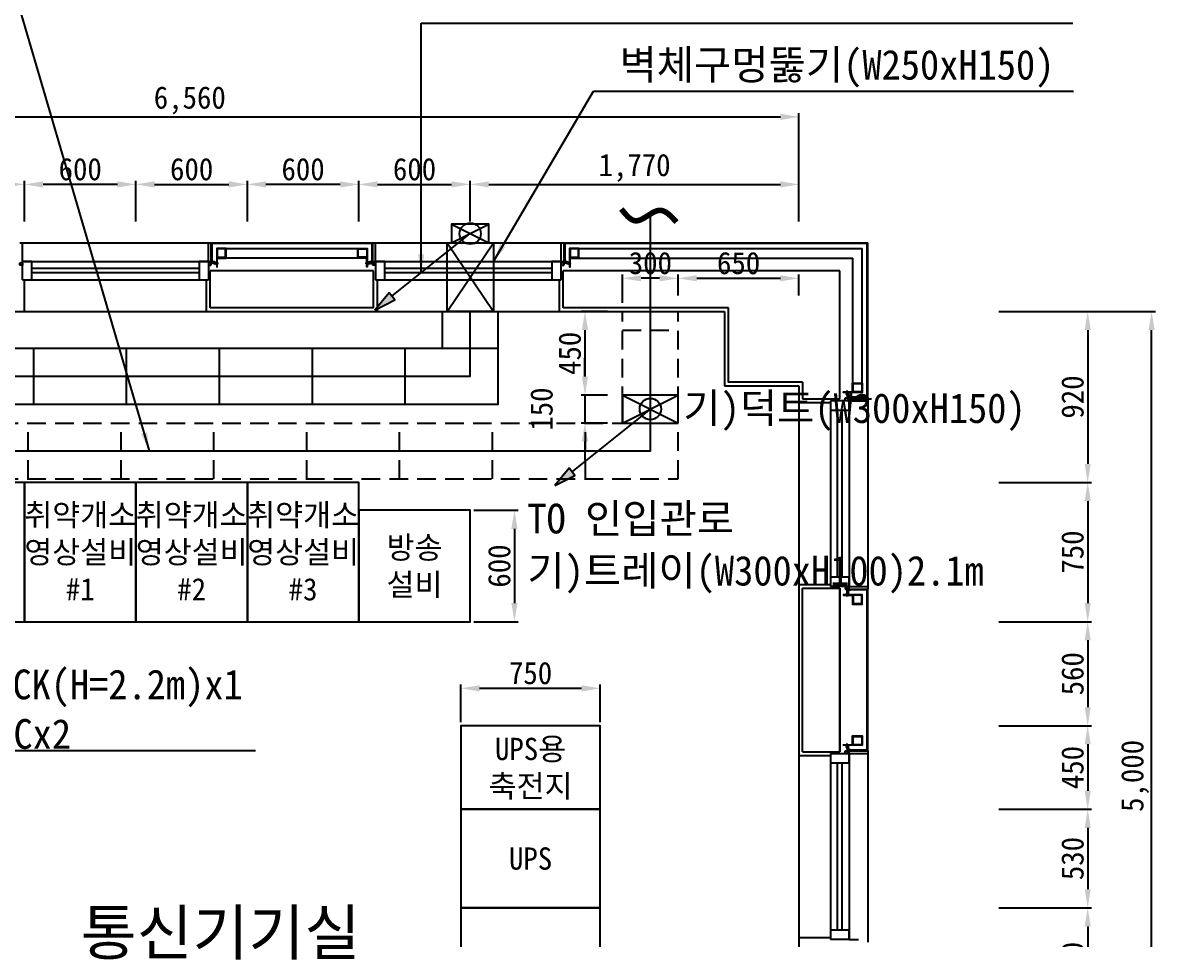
# Model space of a CAD drawing. Header units: millimetres. Extents: x 325100 to 356940, y -263436 to -238439.
# Drawn here: x 342910 to 349009, y -252341 to -247405 of the extents above; entities that cross this region are included whole.
import ezdxf
from ezdxf.enums import TextEntityAlignment as Align

# ---------------------------------------------------------------- set-up
doc = ezdxf.new("R2010")
doc.units = ezdxf.units.MM
doc.linetypes.add('HIDDEN2', pattern=[0.1875, 0.125, -0.0625])
for name, color, linetype in [('TT-BASE', 253, 'Continuous'), ('TT-CABL', 4, 'Continuous'), ('TT-CTRL-JUNT', 4, 'Continuous'), ('TT-TRAY', 4, 'Continuous'), ('TZ-BASE', 253, 'Continuous'), ('TZ-DIMS', 1, 'Continuous'), ('TZ-LEAL', 1, 'Continuous'), ('TZ-LEAT', 3, 'Continuous'), ('TZ-SYMB', 2, 'Continuous'), ('TZ-TEX2', 3, 'Continuous'), ('TZ-TEXT', 3, 'Continuous')]:
    doc.layers.add(name, color=color, linetype=linetype)
doc.styles.get("Standard").update_dxf_attribs({"font": 'GulimChe.ttf'})
doc.linetypes.add('BATTINB', pattern='A,0,-0.0025,[134,GulimChe.ttf,S=0.0025,R=0,X=-0.0025,Y=0.01],-0.005,[134,GulimChe.ttf,S=0.0025,R=180,X=0.0025,Y=0.01],-0.0025', length=0.01)
doc.dimstyles.new('D40', dxfattribs={"dimscale": 40, "dimtxt": 3, "dimasz": 2.5, "dimexe": 0.5, "dimexo": 0.5, "dimgap": 0.5, "dimtad": 1, "dimdec": 0, "dimzin": 1, "dimdsep": 46, "dimlunit": 6, "dimtxsty": 'Standard', "dimcen": 1, "dimclrd": 1, "dimclre": 1, "dimclrt": 3, "dimadec": 0, "dimazin": 0, "dimtfac": 1, "dimtdec": 0, "dimtix": 1, "dimtmove": 2, "dimatfit": 3, "dimfxl": 0, "dimtvp": 2, "dimlwd": -1, "dimlwe": -1, "dimarcsym": 0})

# ---------------------------------------------------------------- blocks, each defined once
blk = doc.blocks.new('*X4')
at = {"color": 0}
for p, q in [((281.6, 214.8), (281.5, 214.9)), ((281.5, 213.6), (281.9, 214)), ((281.5, 211.5), (282.9, 212.9)), ((288.4, 205.8), (281.5, 212.8)), ((281.5, 205.1), (288.9, 212.5)), ((281.5, 207.3), (286.7, 212.5)), ((281.5, 209.4), (284.6, 212.5)), ((286.5, 205.7), (281.5, 210.6)), ((284.6, 205.4), (281.5, 208.5)), ((282.9, 205), (281.5, 206.4)), ((283.7, 205.2), (291, 212.5)), ((290.6, 205.8), (283.8, 212.6)), ((293.1, 205.4), (286, 212.5)), ((286.3, 205.7), (293.1, 212.5)), ((295.9, 204.7), (288.1, 212.5)), ((288.6, 205.8), (296.5, 213.8)), ((296.5, 206.3), (290.3, 212.5)), ((290.6, 205.8), (296.5, 211.6)), ((296.5, 208.4), (292.4, 212.5)), ((292.5, 205.5), (296.5, 209.5)), ((294.3, 205.2), (296.5, 207.4)), ((296.5, 210.5), (294.4, 212.6)), ((296.5, 212.6), (295.7, 213.4)), ((295.9, 204.7), (296.5, 205.3)), ((296.5, 214.7), (296.4, 214.8))]:
    blk.add_line(p, q, dxfattribs=at)
blk = doc.blocks.new('*D18')
at = {"layer": 'DEFPOINTS', "color": 0}
for p in [(348146.5, -248960.9), (348146.5, -249880.9), (348645.2, -249880.9)]:
    blk.add_point(p, dxfattribs=at)
at = {"layer": 'TZ-DIMS', "color": 1}
for p, q in [((348166.5, -248960.9), (348665.2, -248960.9)), ((348645.2, -249060.9), (348645.2, -249780.9)), ((348166.5, -249880.9), (348665.2, -249880.9))]:
    blk.add_line(p, q, dxfattribs=at)
for points in [[(348628.6, -249060.9), (348661.9, -249060.9), (348645.2, -248960.9)], [(348628.6, -249780.9), (348661.9, -249780.9), (348645.2, -249880.9)]]:
    blk.add_solid(points, dxfattribs=at)
at = {"layer": 'TZ-DIMS', "color": 3, "insert": (348563.9, -249420.9), "char_height": 120, "attachment_point": 5, "rotation": 90}
blk.add_mtext('920', dxfattribs=at)
blk = doc.blocks.new('*D19')
at = {"layer": 'DEFPOINTS', "color": 0}
for p in [(348146.5, -249880.9), (348146.5, -250630.9), (348645.2, -250630.9)]:
    blk.add_point(p, dxfattribs=at)
at = {"layer": 'TZ-DIMS', "color": 1}
for p, q in [((348166.5, -249880.9), (348665.2, -249880.9)), ((348645.2, -249980.9), (348645.2, -250530.9)), ((348166.5, -250630.9), (348665.2, -250630.9))]:
    blk.add_line(p, q, dxfattribs=at)
for points in [[(348628.6, -249980.9), (348661.9, -249980.9), (348645.2, -249880.9)], [(348628.6, -250530.9), (348661.9, -250530.9), (348645.2, -250630.9)]]:
    blk.add_solid(points, dxfattribs=at)
at = {"layer": 'TZ-DIMS', "color": 3, "insert": (348563.7, -250255.9), "char_height": 120, "attachment_point": 5, "rotation": 90}
blk.add_mtext('750', dxfattribs=at)
blk = doc.blocks.new('*D20')
at = {"layer": 'DEFPOINTS', "color": 0}
for p in [(348146.5, -250630.9), (348146.5, -251190.9), (348645.2, -251190.9)]:
    blk.add_point(p, dxfattribs=at)
at = {"layer": 'TZ-DIMS', "color": 1}
for p, q in [((348166.5, -250630.9), (348665.2, -250630.9)), ((348645.2, -250730.9), (348645.2, -251090.9)), ((348166.5, -251190.9), (348665.2, -251190.9))]:
    blk.add_line(p, q, dxfattribs=at)
for points in [[(348628.6, -250730.9), (348661.9, -250730.9), (348645.2, -250630.9)], [(348628.6, -251090.9), (348661.9, -251090.9), (348645.2, -251190.9)]]:
    blk.add_solid(points, dxfattribs=at)
at = {"layer": 'TZ-DIMS', "color": 3, "insert": (348563.9, -250910.9), "char_height": 120, "attachment_point": 5, "rotation": 90}
blk.add_mtext('560', dxfattribs=at)
blk = doc.blocks.new('*D21')
at = {"layer": 'DEFPOINTS', "color": 0}
for p in [(348146.5, -251190.9), (348146.5, -251640.9), (348645.2, -251640.9)]:
    blk.add_point(p, dxfattribs=at)
at = {"layer": 'TZ-DIMS', "color": 1}
for p, q in [((348166.5, -251190.9), (348665.2, -251190.9)), ((348645.2, -251290.9), (348645.2, -251540.9)), ((348166.5, -251640.9), (348665.2, -251640.9))]:
    blk.add_line(p, q, dxfattribs=at)
for points in [[(348628.6, -251290.9), (348661.9, -251290.9), (348645.2, -251190.9)], [(348628.6, -251540.9), (348661.9, -251540.9), (348645.2, -251640.9)]]:
    blk.add_solid(points, dxfattribs=at)
at = {"layer": 'TZ-DIMS', "color": 3, "insert": (348563.7, -251415.9), "char_height": 120, "attachment_point": 5, "rotation": 90}
blk.add_mtext('450', dxfattribs=at)
blk = doc.blocks.new('*D22')
at = {"layer": 'DEFPOINTS', "color": 0}
for p in [(348146.5, -251640.9), (348146.5, -252170.9), (348645.2, -252170.9)]:
    blk.add_point(p, dxfattribs=at)
at = {"layer": 'TZ-DIMS', "color": 1}
for p, q in [((348166.5, -251640.9), (348665.2, -251640.9)), ((348645.2, -251740.9), (348645.2, -252070.9)), ((348166.5, -252170.9), (348665.2, -252170.9))]:
    blk.add_line(p, q, dxfattribs=at)
for points in [[(348628.6, -251740.9), (348661.9, -251740.9), (348645.2, -251640.9)], [(348628.6, -252070.9), (348661.9, -252070.9), (348645.2, -252170.9)]]:
    blk.add_solid(points, dxfattribs=at)
at = {"layer": 'TZ-DIMS', "color": 3, "insert": (348563.9, -251905.9), "char_height": 120, "attachment_point": 5, "rotation": 90}
blk.add_mtext('530', dxfattribs=at)
blk = doc.blocks.new('*D23')
at = {"layer": 'DEFPOINTS', "color": 0}
for p in [(348146.5, -252170.9), (348146.5, -252770.9), (348645.2, -252770.9)]:
    blk.add_point(p, dxfattribs=at)
at = {"layer": 'TZ-DIMS', "color": 1}
for p, q in [((348166.5, -252170.9), (348665.2, -252170.9)), ((348645.2, -252270.9), (348645.2, -252670.9)), ((348166.5, -252770.9), (348665.2, -252770.9))]:
    blk.add_line(p, q, dxfattribs=at)
for points in [[(348628.6, -252270.9), (348661.9, -252270.9), (348645.2, -252170.9)], [(348628.6, -252670.9), (348661.9, -252670.9), (348645.2, -252770.9)]]:
    blk.add_solid(points, dxfattribs=at)
at = {"layer": 'TZ-DIMS', "color": 3, "insert": (348563.9, -252470.9), "char_height": 120, "attachment_point": 5, "rotation": 90}
blk.add_mtext('600', dxfattribs=at)
blk = doc.blocks.new('*D26')
at = {"layer": 'DEFPOINTS', "color": 0}
for p in [(348146.5, -248960.9), (348989.4, -248960.9), (348166.5, -253960.9)]:
    blk.add_point(p, dxfattribs=at)
at = {"layer": 'TZ-DIMS', "color": 1}
for p, q in [((348166.5, -248960.9), (349009.4, -248960.9)), ((348989.4, -253860.9), (348989.4, -249060.9)), ((348186.5, -253960.9), (349009.4, -253960.9))]:
    blk.add_line(p, q, dxfattribs=at)
for points in [[(348972.8, -249060.9), (349006.1, -249060.9), (348989.4, -248960.9)], [(348972.8, -253860.9), (349006.1, -253860.9), (348989.4, -253960.9)]]:
    blk.add_solid(points, dxfattribs=at)
at = {"layer": 'TZ-DIMS', "color": 3, "insert": (348900.6, -251460.9), "char_height": 120, "attachment_point": 5, "rotation": 90}
blk.add_mtext('5,000', dxfattribs=at)
blk = doc.blocks.new('*D30')
at = {"layer": 'DEFPOINTS', "color": 0}
for p in [(342920.4, -248276.2), (342320.4, -248496.2), (342920.4, -248496.2)]:
    blk.add_point(p, dxfattribs=at)
at = {"layer": 'TZ-DIMS', "color": 1}
for p, q in [((342320.4, -248476.2), (342320.4, -248256.2)), ((342420.4, -248276.2), (342820.4, -248276.2)), ((342920.4, -248476.2), (342920.4, -248256.2))]:
    blk.add_line(p, q, dxfattribs=at)
for points in [[(342420.4, -248259.6), (342420.4, -248292.9), (342320.4, -248276.2)], [(342820.4, -248259.6), (342820.4, -248292.9), (342920.4, -248276.2)]]:
    blk.add_solid(points, dxfattribs=at)
at = {"layer": 'TZ-DIMS', "color": 3, "insert": (342620.4, -248194.9), "char_height": 120, "attachment_point": 5}
blk.add_mtext('600', dxfattribs=at)
blk = doc.blocks.new('*D31')
at = {"layer": 'DEFPOINTS', "color": 0}
for p in [(344120.4, -248276.2), (344120.4, -248496.2), (344720.4, -248496.2)]:
    blk.add_point(p, dxfattribs=at)
at = {"layer": 'TZ-DIMS', "color": 1}
for p, q in [((344120.4, -248476.2), (344120.4, -248256.2)), ((344620.4, -248276.2), (344220.4, -248276.2)), ((344720.4, -248476.2), (344720.4, -248256.2))]:
    blk.add_line(p, q, dxfattribs=at)
for points in [[(344220.4, -248259.6), (344220.4, -248292.9), (344120.4, -248276.2)], [(344620.4, -248259.6), (344620.4, -248292.9), (344720.4, -248276.2)]]:
    blk.add_solid(points, dxfattribs=at)
at = {"layer": 'TZ-DIMS', "color": 3, "insert": (344420.4, -248194.9), "char_height": 120, "attachment_point": 5}
blk.add_mtext('600', dxfattribs=at)
blk = doc.blocks.new('*D32')
at = {"layer": 'DEFPOINTS', "color": 0}
for p in [(344120.4, -248276.2), (343520.4, -248496.2), (344120.4, -248496.2)]:
    blk.add_point(p, dxfattribs=at)
at = {"layer": 'TZ-DIMS', "color": 1}
for p, q in [((343520.4, -248476.2), (343520.4, -248256.2)), ((343620.4, -248276.2), (344020.4, -248276.2)), ((344120.4, -248476.2), (344120.4, -248256.2))]:
    blk.add_line(p, q, dxfattribs=at)
for points in [[(343620.4, -248259.6), (343620.4, -248292.9), (343520.4, -248276.2)], [(344020.4, -248259.6), (344020.4, -248292.9), (344120.4, -248276.2)]]:
    blk.add_solid(points, dxfattribs=at)
at = {"layer": 'TZ-DIMS', "color": 3, "insert": (343820.4, -248194.9), "char_height": 120, "attachment_point": 5}
blk.add_mtext('600', dxfattribs=at)
blk = doc.blocks.new('*D33')
at = {"layer": 'DEFPOINTS', "color": 0}
for p in [(342920.4, -248276.2), (342920.4, -248496.2), (343520.4, -248496.2)]:
    blk.add_point(p, dxfattribs=at)
at = {"layer": 'TZ-DIMS', "color": 1}
for p, q in [((342920.4, -248476.2), (342920.4, -248256.2)), ((343420.4, -248276.2), (343020.4, -248276.2)), ((343520.4, -248476.2), (343520.4, -248256.2))]:
    blk.add_line(p, q, dxfattribs=at)
for points in [[(343020.4, -248259.6), (343020.4, -248292.9), (342920.4, -248276.2)], [(343420.4, -248259.6), (343420.4, -248292.9), (343520.4, -248276.2)]]:
    blk.add_solid(points, dxfattribs=at)
at = {"layer": 'TZ-DIMS', "color": 3, "insert": (343220.4, -248194.9), "char_height": 120, "attachment_point": 5}
blk.add_mtext('600', dxfattribs=at)
blk = doc.blocks.new('*D34')
at = {"layer": 'DEFPOINTS', "color": 0}
for p in [(345320.4, -248276.2), (344720.4, -248496.2), (345320.4, -248496.2)]:
    blk.add_point(p, dxfattribs=at)
at = {"layer": 'TZ-DIMS', "color": 1}
for p, q in [((344720.4, -248476.2), (344720.4, -248256.2)), ((344820.4, -248276.2), (345220.4, -248276.2)), ((345320.4, -248476.2), (345320.4, -248256.2))]:
    blk.add_line(p, q, dxfattribs=at)
for points in [[(344820.4, -248259.6), (344820.4, -248292.9), (344720.4, -248276.2)], [(345220.4, -248259.6), (345220.4, -248292.9), (345320.4, -248276.2)]]:
    blk.add_solid(points, dxfattribs=at)
at = {"layer": 'TZ-DIMS', "color": 3, "insert": (345020.4, -248194.9), "char_height": 120, "attachment_point": 5}
blk.add_mtext('600', dxfattribs=at)
blk = doc.blocks.new('*D35')
at = {"layer": 'DEFPOINTS', "color": 0}
for p in [(347090.4, -248276.2), (345320.4, -248496.2), (347090.4, -248496.2)]:
    blk.add_point(p, dxfattribs=at)
at = {"layer": 'TZ-DIMS', "color": 1}
for p, q in [((345320.4, -248476.2), (345320.4, -248256.2)), ((345420.4, -248276.2), (346990.4, -248276.2)), ((347090.4, -248476.2), (347090.4, -248256.2))]:
    blk.add_line(p, q, dxfattribs=at)
for points in [[(345420.4, -248259.6), (345420.4, -248292.9), (345320.4, -248276.2)], [(346990.4, -248259.6), (346990.4, -248292.9), (347090.4, -248276.2)]]:
    blk.add_solid(points, dxfattribs=at)
at = {"layer": 'TZ-DIMS', "color": 3, "insert": (346205.4, -248187.3), "char_height": 120, "attachment_point": 5}
blk.add_mtext('1,770', dxfattribs=at)
blk = doc.blocks.new('*D36')
at = {"layer": 'DEFPOINTS', "color": 0}
for p in [(347090.4, -247912.8), (340530.4, -248496.2), (347090.4, -248496.2)]:
    blk.add_point(p, dxfattribs=at)
at = {"layer": 'TZ-DIMS', "color": 1}
for p, q in [((340530.4, -248476.2), (340530.4, -247892.8)), ((340630.4, -247912.8), (346990.4, -247912.8)), ((347090.4, -248476.2), (347090.4, -247892.8))]:
    blk.add_line(p, q, dxfattribs=at)
for points in [[(340630.4, -247896.1), (340630.4, -247929.4), (340530.4, -247912.8)], [(346990.4, -247896.1), (346990.4, -247929.4), (347090.4, -247912.8)]]:
    blk.add_solid(points, dxfattribs=at)
at = {"layer": 'TZ-DIMS', "color": 3, "insert": (343810.4, -247823.9), "char_height": 120, "attachment_point": 5}
blk.add_mtext('6,560', dxfattribs=at)
blk = doc.blocks.new('*D37')
at = {"layer": 'DEFPOINTS', "color": 0}
for p in [(345320.4, -250030.9), (345320.4, -250630.9), (345558.4, -250630.9)]:
    blk.add_point(p, dxfattribs=at)
at = {"layer": 'TZ-DIMS', "color": 1}
for p, q in [((345340.4, -250030.9), (345578.4, -250030.9)), ((345558.4, -250130.9), (345558.4, -250530.9)), ((345340.4, -250630.9), (345578.4, -250630.9))]:
    blk.add_line(p, q, dxfattribs=at)
for points in [[(345541.7, -250130.9), (345575, -250130.9), (345558.4, -250030.9)], [(345541.7, -250530.9), (345575, -250530.9), (345558.4, -250630.9)]]:
    blk.add_solid(points, dxfattribs=at)
at = {"layer": 'TZ-DIMS', "color": 3, "insert": (345477, -250330.9), "char_height": 120, "attachment_point": 5, "rotation": 90}
blk.add_mtext('600', dxfattribs=at)
blk = doc.blocks.new('*D50')
at = {"layer": 'DEFPOINTS', "color": 0}
for p in [(346078.9, -248960.9), (345938.2, -249410.9), (346078.9, -249410.9)]:
    blk.add_point(p, dxfattribs=at)
at = {"layer": 'TZ-DIMS', "color": 1}
for p, q in [((346058.9, -248960.9), (345918.2, -248960.9)), ((345938.2, -249060.9), (345938.2, -249310.9)), ((346058.9, -249410.9), (345918.2, -249410.9))]:
    blk.add_line(p, q, dxfattribs=at)
for points in [[(345921.5, -249060.9), (345954.8, -249060.9), (345938.2, -248960.9)], [(345921.5, -249310.9), (345954.8, -249310.9), (345938.2, -249410.9)]]:
    blk.add_solid(points, dxfattribs=at)
at = {"layer": 'TZ-DIMS', "color": 3, "insert": (345856.7, -249185.9), "char_height": 120, "attachment_point": 5, "rotation": 90}
blk.add_mtext('450', dxfattribs=at)
blk = doc.blocks.new('*D51')
at = {"layer": 'DEFPOINTS', "color": 0}
for p in [(346078.9, -249410.9), (345938.2, -249560.9), (346078.9, -249560.9)]:
    blk.add_point(p, dxfattribs=at)
at = {"layer": 'TZ-DIMS', "color": 1}
for p, q in [((345938.2, -249310.9), (345938.2, -249210.9)), ((346058.9, -249410.9), (345918.2, -249410.9)), ((345938.2, -249410.9), (345938.2, -249560.9)), ((346058.9, -249560.9), (345918.2, -249560.9)), ((345938.2, -249660.9), (345938.2, -249760.9))]:
    blk.add_line(p, q, dxfattribs=at)
for points in [[(345921.5, -249310.9), (345954.8, -249310.9), (345938.2, -249410.9)], [(345921.5, -249660.9), (345954.8, -249660.9), (345938.2, -249560.9)]]:
    blk.add_solid(points, dxfattribs=at)
at = {"layer": 'TZ-DIMS', "color": 3, "insert": (345704.9, -249485.9), "char_height": 120, "attachment_point": 5, "rotation": 90}
blk.add_mtext('150', dxfattribs=at)
blk = doc.blocks.new('*D52')
at = {"layer": 'DEFPOINTS', "color": 0}
for p in [(347090.4, -248781.8), (346440.4, -248893.6), (347090.4, -248893.6)]:
    blk.add_point(p, dxfattribs=at)
at = {"layer": 'TZ-DIMS', "color": 1}
for p, q in [((346440.4, -248873.6), (346440.4, -248761.8)), ((347090.4, -248873.6), (347090.4, -248761.8)), ((346540.4, -248781.8), (346990.4, -248781.8))]:
    blk.add_line(p, q, dxfattribs=at)
for points in [[(346540.4, -248765.2), (346540.4, -248798.5), (346440.4, -248781.8)], [(346990.4, -248765.2), (346990.4, -248798.5), (347090.4, -248781.8)]]:
    blk.add_solid(points, dxfattribs=at)
at = {"layer": 'TZ-DIMS', "color": 3, "insert": (346765.4, -248700.5), "char_height": 120, "attachment_point": 5}
blk.add_mtext('650', dxfattribs=at)
blk = doc.blocks.new('*D53')
at = {"layer": 'DEFPOINTS', "color": 0}
for p in [(346140.4, -248781.8), (346440.4, -248893.6), (346140.4, -248933.6)]:
    blk.add_point(p, dxfattribs=at)
at = {"layer": 'TZ-DIMS', "color": 1}
for p, q in [((346140.4, -248913.6), (346140.4, -248761.8)), ((346440.4, -248873.6), (346440.4, -248761.8)), ((346340.4, -248781.8), (346240.4, -248781.8))]:
    blk.add_line(p, q, dxfattribs=at)
for points in [[(346240.4, -248765.2), (346240.4, -248798.5), (346140.4, -248781.8)], [(346340.4, -248765.2), (346340.4, -248798.5), (346440.4, -248781.8)]]:
    blk.add_solid(points, dxfattribs=at)
at = {"layer": 'TZ-DIMS', "color": 3, "insert": (346290.4, -248700.5), "char_height": 120, "attachment_point": 5}
blk.add_mtext('300', dxfattribs=at)
blk = doc.blocks.new('*D54')
at = {"layer": 'DEFPOINTS', "color": 0}
for p in [(346020.4, -250989.4), (345270.4, -251190.9), (346020.4, -251190.9)]:
    blk.add_point(p, dxfattribs=at)
at = {"layer": 'TZ-DIMS', "color": 1}
for p, q in [((345270.4, -251170.9), (345270.4, -250969.4)), ((346020.4, -251170.9), (346020.4, -250969.4)), ((345370.4, -250989.4), (345920.4, -250989.4))]:
    blk.add_line(p, q, dxfattribs=at)
for points in [[(345370.4, -250972.7), (345370.4, -251006.1), (345270.4, -250989.4)], [(345920.4, -250972.7), (345920.4, -251006.1), (346020.4, -250989.4)]]:
    blk.add_solid(points, dxfattribs=at)
at = {"layer": 'TZ-DIMS', "color": 3, "insert": (345645.4, -250907.9), "char_height": 120, "attachment_point": 5}
blk.add_mtext('750', dxfattribs=at)

msp = doc.modelspace()

# ---------------------------------------------------------------- hatches: boundary and pattern name
at = {"layer": 'TZ-SYMB'}
for points in [[(344806.7, -248952.6), (344914.5, -248898), (344883.4, -248859.2)], [(345776.7, -249897.6), (345884.5, -249843), (345853.4, -249804.2)]]:
    msp.add_hatch(color=256, dxfattribs=at).paths.add_polyline_path(points)

# ---------------------------------------------------------------- linework, layer by layer
at = {"layer": 'TT-BASE'}
for points in [[(342320.4, -250630.9), (342920.4, -250630.9), (342920.4, -249880.9), (342320.4, -249880.9)], [(342920.4, -250630.9), (343520.4, -250630.9), (343520.4, -249880.9), (342920.4, -249880.9)], [(343520.4, -250630.9), (344120.4, -250630.9), (344120.4, -249880.9), (343520.4, -249880.9)], [(344120.4, -250630.9), (344720.4, -250630.9), (344720.4, -249880.9), (344120.4, -249880.9)], [(344720.4, -250630.9), (345320.4, -250630.9), (345320.4, -250030.9), (344720.4, -250030.9)], [(345270.4, -251640.9), (346020.4, -251640.9), (346020.4, -251190.9), (345270.4, -251190.9)], [(345270.4, -252170.9), (346020.4, -252170.9), (346020.4, -251640.9), (345270.4, -251640.9)], [(345270.4, -252770.9), (346020.4, -252770.9), (346020.4, -252170.9), (345270.4, -252170.9)]]:
    msp.add_lwpolyline(points, close=True, dxfattribs=at)
at = {"layer": 'TT-CABL', "const_width": 30}
msp.add_lwpolyline([(346431.1, -248479.5), (346413.7, -248460.5), (346396.1, -248443), (346387.2, -248435.3), (346378.2, -248428.7), (346369.1, -248423.2), (346359.8, -248419.1), (346350.4, -248416.5), (346339.1, -248415.8), (346331, -248416.9), (346321, -248419.8), (346310.9, -248424.1), (346300.7, -248429.5), (346280.1, -248442.2), (346259.5, -248455.3), (346239.4, -248466.1), (346229.5, -248469.8), (346219.8, -248472), (346211.8, -248472.5), (346201.2, -248470.6), (346192.3, -248467), (346183.6, -248461.8), (346175, -248455.1), (346166.6, -248447.2), (346150.2, -248428.9), (346133.9, -248408.8)], dxfattribs=at)
at = {"layer": 'TT-CABL'}
for points in [[(341585.4, -249880.9), (341585.4, -249710.9), (346290.4, -249710.9), (346290.4, -248435.9)], [(341255.4, -249880.9), (341255.4, -249308.7), (345320.4, -249308.7), (345320.4, -248960.9)]]:
    msp.add_lwpolyline(points, dxfattribs=at)
at = {"layer": 'TT-CTRL-JUNT', "ltscale": 3}
msp.add_lwpolyline([(345420.4, -248590.9), (345420.4, -248490.9), (345220.4, -248490.9), (345220.4, -248590.9)], close=True, dxfattribs=at)
for points in [[(345220.4, -248490.9), (345420.4, -248590.9)], [(345220.4, -248590.9), (345420.4, -248490.9)]]:
    msp.add_lwpolyline(points, dxfattribs=at)
at = {"layer": 'TT-CTRL-JUNT'}
msp.add_lwpolyline([(346440.4, -249560.9), (346440.4, -249410.9), (346140.4, -249410.9), (346140.4, -249560.9)], close=True, dxfattribs=at)
for points in [[(346140.4, -249560.9), (346440.4, -249410.9)], [(346140.4, -249410.9), (346440.4, -249560.9)]]:
    msp.add_lwpolyline(points, dxfattribs=at)
at = {"layer": 'TT-TRAY'}
msp.add_lwpolyline([(345195.4, -248590.9), (345445.4, -248590.9), (345445.4, -248960.9), (345195.4, -248960.9)], close=True, dxfattribs=at)
for points in [[(345195.4, -248590.9), (345445.4, -248960.9)], [(345195.4, -248960.9), (345445.4, -248590.9)], [(341105.4, -249880.9), (341105.4, -249158.7), (345170.4, -249158.7), (345170.4, -248960.9)], [(341405.4, -249880.9), (341405.4, -249458.7), (345470.4, -249458.7), (345470.4, -248960.9)], [(342970.4, -249458.7), (342970.4, -249158.7)], [(343470.4, -249458.7), (343470.4, -249158.7)], [(343970.4, -249458.7), (343970.4, -249158.7)], [(344470.4, -249458.7), (344470.4, -249158.7)], [(344970.4, -249458.7), (344970.4, -249158.7)], [(345170.4, -249158.7), (345470.4, -249158.7)]]:
    msp.add_lwpolyline(points, dxfattribs=at)
at = {"layer": 'TT-TRAY', "linetype": 'HIDDEN2', "ltscale": 800}
for points in [[(346140.4, -249465.1), (346140.4, -248960.9)], [(346440.4, -249465.1), (346440.4, -248960.9)], [(346140.4, -249060.9), (346440.4, -249060.9)], [(341435.4, -249880.9), (341435.4, -249560.9), (346140.4, -249560.9), (346140.4, -249410.9)], [(341735.4, -249880.9), (341735.4, -249860.9), (346440.4, -249860.9), (346440.4, -249410.9)], [(342940.4, -249860.9), (342940.4, -249560.9)], [(343440.4, -249860.9), (343440.4, -249560.9)], [(343940.4, -249860.9), (343940.4, -249560.9)], [(344440.4, -249860.9), (344440.4, -249560.9)], [(344940.4, -249860.9), (344940.4, -249560.9)], [(345440.4, -249860.9), (345440.4, -249560.9)], [(345940.4, -249860.9), (345940.4, -249560.9)]]:
    msp.add_lwpolyline(points, dxfattribs=at)
at = {"layer": 'TZ-BASE'}
for p, q in [((342895.4, -248590.9), (343925.4, -248590.9)), ((342910.4, -248690.6), (342910.4, -248590.9)), ((343910.4, -248690.6), (343910.4, -248590.9)), ((343925.4, -248590.9), (344795.4, -248590.9)), ((343925.4, -248700.1), (343925.4, -248590.9)), ((344791.4, -248594.9), (343929.4, -248594.9)), ((343929.4, -248594.9), (343929.4, -248696.6)), ((344791.4, -248594.9), (344791.4, -248696.6)), ((344795.4, -248700.1), (344795.4, -248590.9)), ((344795.4, -248590.9), (345825.4, -248590.9)), ((344810.4, -248690.6), (344810.4, -248590.9)), ((345810.4, -248690.6), (345810.4, -248590.9)), ((345825.4, -248590.9), (347460.4, -248590.9)), ((345825.4, -248700.1), (345825.4, -248590.9)), ((347456.4, -248594.9), (345829.4, -248594.9)), ((345829.4, -248594.9), (345829.4, -248696.6)), ((347456.4, -248594.9), (347456.4, -249421.9)), ((347460.4, -249425.9), (347460.4, -248590.9)), ((344005.4, -248620.6), (344715.4, -248620.6)), ((345905.4, -248620.6), (347430.7, -248620.6)), ((347430.7, -249345.9), (347430.7, -248620.6)), ((342910.4, -248690.6), (343910.4, -248690.6)), ((342960.4, -248690.6), (342910.4, -248690.6)), ((342910.4, -248790.6), (342910.4, -248690.6)), ((342960.4, -248790.6), (342960.4, -248690.6)), ((343910.4, -248690.6), (343860.4, -248690.6)), ((343860.4, -248690.6), (343860.4, -248790.6)), ((343910.4, -248690.6), (343910.4, -248790.6)), ((343911, -248690.8), (343910.4, -248691.3)), ((343912.6, -248691.3), (343910.4, -248693.5)), ((343914.4, -248691.6), (343910.4, -248695.6)), ((343916.3, -248691.8), (343910.4, -248697.7)), ((343918.3, -248691.9), (343910.4, -248699.8)), ((343910.4, -248692.3), (343916.6, -248698.6)), ((343910.4, -248694.5), (343914.5, -248698.6)), ((343910.4, -248696.6), (343912.5, -248698.7)), ((343910.4, -248698.7), (343911.2, -248699.5)), ((343910.4, -248700.8), (343910.5, -248700.9)), ((343910.4, -248701.6), (343910.4, -248708.6)), ((343911, -248690.8), (343918.8, -248698.6)), ((343922.4, -248698.6), (343913.4, -248698.6)), ((343913.4, -248711.6), (343922.4, -248711.6)), ((343913.8, -248691.5), (343920.9, -248698.6)), ((343920.6, -248691.7), (343913.8, -248698.6)), ((343923.2, -248691.2), (343915.9, -248698.6)), ((343916.3, -248691.8), (343923.1, -248698.7)), ((343925.4, -248691.2), (343918, -248698.6)), ((343918.4, -248691.9), (343925.4, -248698.8)), ((343925.4, -248693.3), (343920.1, -248698.6)), ((343920.4, -248691.8), (343925.4, -248696.7)), ((343922.2, -248691.5), (343925.4, -248694.6)), ((343925.4, -248695.4), (343922.3, -248698.6)), ((343925.4, -248697.6), (343923.9, -248699)), ((343924, -248691), (343925.4, -248692.5)), ((343925.4, -248699.7), (343925, -248700.1)), ((343925.3, -248700.9), (343925.4, -248701)), ((343925.4, -248708.6), (343925.4, -248701.6)), ((343947.9, -248700.6), (343925.9, -248700.6)), ((343929.4, -248696.6), (343947.9, -248696.6)), ((343936.9, -248702.1), (343935.9, -248700.6)), ((343943.9, -248702.1), (343936.9, -248702.1)), ((343938.4, -248700.6), (343938.4, -248695.1)), ((343940.4, -248689.8), (343940.4, -248704.3)), ((343942.4, -248700.6), (343942.4, -248695.1)), ((343944.9, -248700.6), (343943.9, -248702.1)), ((343943.9, -248704.3), (343964.6, -248700.7)), ((343947.9, -248696.6), (343947.9, -248700.6)), ((344715.4, -248672.9), (344005.4, -248672.9)), ((344776.8, -248704.3), (344756.2, -248700.7)), ((344791.4, -248696.6), (344772.9, -248696.6)), ((344772.9, -248696.6), (344772.9, -248700.6)), ((344772.9, -248700.6), (344794.9, -248700.6)), ((344775.9, -248700.6), (344776.9, -248702.1)), ((344776.9, -248702.1), (344783.9, -248702.1)), ((344778.4, -248700.6), (344778.4, -248695.1)), ((344780.4, -248689.8), (344780.4, -248704.3)), ((344782.4, -248700.6), (344782.4, -248695.1)), ((344783.9, -248702.1), (344784.9, -248700.6)), ((344796.8, -248691), (344795.4, -248692.5)), ((344795.4, -248691.2), (344802.8, -248698.6)), ((344798.5, -248691.5), (344795.4, -248694.6)), ((344800.3, -248691.8), (344795.4, -248696.7)), ((344802.3, -248691.9), (344795.4, -248698.8)), ((344795.4, -248693.3), (344800.6, -248698.6)), ((344795.4, -248695.4), (344798.5, -248698.6)), ((344795.4, -248697.6), (344796.8, -248699)), ((344795.4, -248699.7), (344795.8, -248700.1)), ((344795.5, -248700.9), (344795.4, -248701)), ((344797.5, -248691.2), (344804.9, -248698.6)), ((344804.5, -248691.8), (344797.7, -248698.7)), ((344806.9, -248691.5), (344799.9, -248698.6)), ((344800.2, -248691.7), (344807, -248698.6)), ((344809.8, -248690.8), (344802, -248698.6)), ((344802.4, -248691.9), (344810.4, -248699.8)), ((344810.4, -248692.3), (344804.1, -248698.6)), ((344804.5, -248691.8), (344810.4, -248697.7)), ((344810.4, -248694.5), (344806.3, -248698.6)), ((344806.4, -248691.6), (344810.4, -248695.6)), ((344808.2, -248691.3), (344810.4, -248693.5)), ((344810.4, -248696.6), (344808.3, -248698.7)), ((344810.4, -248698.7), (344809.6, -248699.5)), ((344809.8, -248690.8), (344810.4, -248691.3)), ((344810.4, -248700.8), (344810.3, -248700.9)), ((344810.4, -248690.6), (345810.4, -248690.6)), ((344860.4, -248690.6), (344810.4, -248690.6)), ((344810.4, -248690.6), (344810.4, -248790.6)), ((344860.4, -248790.6), (344860.4, -248690.6)), ((345810.4, -248690.6), (345760.4, -248690.6)), ((345760.4, -248690.6), (345760.4, -248790.6)), ((345810.4, -248790.6), (345810.4, -248690.6)), ((345811, -248690.8), (345810.4, -248691.3)), ((345812.6, -248691.3), (345810.4, -248693.5)), ((345814.4, -248691.6), (345810.4, -248695.6)), ((345816.3, -248691.8), (345810.4, -248697.7)), ((345818.3, -248691.9), (345810.4, -248699.8)), ((345810.4, -248692.3), (345816.6, -248698.6)), ((345810.4, -248694.5), (345814.5, -248698.6)), ((345810.4, -248696.6), (345812.5, -248698.7)), ((345810.4, -248698.7), (345811.2, -248699.5)), ((345810.4, -248700.8), (345810.5, -248700.9)), ((345810.4, -248701.6), (345810.4, -248708.6)), ((345811, -248690.8), (345818.8, -248698.6)), ((345822.4, -248698.6), (345813.4, -248698.6)), ((345813.4, -248711.6), (345822.4, -248711.6)), ((345813.8, -248691.5), (345820.9, -248698.6)), ((345820.6, -248691.7), (345813.8, -248698.6)), ((345823.2, -248691.2), (345815.9, -248698.6)), ((345816.3, -248691.8), (345823.1, -248698.7)), ((345825.4, -248691.2), (345818, -248698.6)), ((345818.4, -248691.9), (345825.4, -248698.8)), ((345825.4, -248693.3), (345820.1, -248698.6)), ((345820.4, -248691.8), (345825.4, -248696.7)), ((345822.2, -248691.5), (345825.4, -248694.6)), ((345825.4, -248695.4), (345822.3, -248698.6)), ((345825.4, -248697.6), (345823.9, -248699)), ((345824, -248691), (345825.4, -248692.5)), ((345825.4, -248699.7), (345825, -248700.1)), ((345825.3, -248700.9), (345825.4, -248701)), ((345825.4, -248708.6), (345825.4, -248701.6)), ((345847.9, -248700.6), (345825.9, -248700.6)), ((345829.4, -248696.6), (345847.9, -248696.6)), ((345836.9, -248702.1), (345835.9, -248700.6)), ((345843.9, -248702.1), (345836.9, -248702.1)), ((345838.4, -248700.6), (345838.4, -248695.1)), ((345840.4, -248689.8), (345840.4, -248704.3)), ((345842.4, -248700.6), (345842.4, -248695.1)), ((345844.9, -248700.6), (345843.9, -248702.1)), ((345843.9, -248704.3), (345864.6, -248700.7)), ((345847.9, -248696.6), (345847.9, -248700.6)), ((345905.4, -248672.9), (347380.7, -248672.9)), ((347380.7, -249345.9), (347380.7, -248672.9)), ((343860.4, -248728.6), (342960.4, -248728.6)), ((343860.4, -248752.6), (342960.4, -248752.6)), ((344800.4, -248740.9), (343920.4, -248740.9)), ((343920.4, -248940.9), (343920.4, -248740.9)), ((344800.4, -248940.9), (344800.4, -248740.9)), ((345760.4, -248728.6), (344860.4, -248728.6)), ((345760.4, -248752.6), (344860.4, -248752.6)), ((347310.4, -248740.9), (345820.4, -248740.9)), ((345820.4, -248940.9), (345820.4, -248740.9)), ((347310.4, -249430.9), (347310.4, -248740.9)), ((342910.4, -248790.6), (343910.4, -248790.6)), ((342910.4, -248790.6), (342960.4, -248790.6)), ((342920.4, -248960.9), (342920.4, -248790.6)), ((343860.4, -248790.6), (343910.4, -248790.6)), ((343900.4, -248960.9), (343900.4, -248790.6)), ((344810.4, -248790.6), (345810.4, -248790.6)), ((344810.4, -248790.6), (344860.4, -248790.6)), ((344820.4, -248960.9), (344820.4, -248790.6)), ((345760.4, -248790.6), (345810.4, -248790.6)), ((345800.4, -248960.9), (345800.4, -248790.6)), ((340530.4, -248960.9), (346690.4, -248960.9)), ((344800.4, -248940.9), (343920.4, -248940.9)), ((346710.4, -248940.9), (345820.4, -248940.9)), ((346690.4, -248960.9), (346690.4, -249360.9)), ((346690.4, -249360.9), (347090.4, -249360.9)), ((347090.4, -249360.9), (347090.4, -249450.9)), ((347110.4, -249340.9), (347110.4, -249430.9)), ((347347, -249407.4), (347350.6, -249386.7)), ((347110.4, -249430.9), (347310.4, -249430.9)), ((347260.7, -249440.9), (347260.7, -250440.9)), ((347260.7, -249440.9), (347260.7, -249490.9)), ((347360.7, -249440.9), (347260.7, -249440.9)), ((347361.5, -249410.9), (347347, -249410.9)), ((347350.7, -249406.4), (347349.2, -249407.4)), ((347349.2, -249407.4), (347349.2, -249414.4)), ((347349.2, -249414.4), (347350.7, -249415.4)), ((347354.7, -249403.4), (347350.7, -249403.4)), ((347350.7, -249403.4), (347350.7, -249425.4)), ((347350.7, -249408.9), (347356.2, -249408.9)), ((347350.7, -249412.9), (347356.2, -249412.9)), ((347351.2, -249425.9), (347460.4, -249425.9)), ((347354.7, -249421.9), (347354.7, -249403.4)), ((347456.4, -249421.9), (347354.7, -249421.9)), ((347360.7, -249440.9), (347360.7, -250440.9)), ((347360.7, -249490.9), (347360.7, -249440.9)), ((347360.7, -249440.9), (347410.4, -249440.9)), ((347360.7, -249440.9), (347460.4, -249440.9)), ((347481.9, -249433.4), (347363, -249433.4)), ((347460.4, -249425.9), (347460.4, -250455.9)), ((347090.4, -249450.9), (347090.4, -253960.9)), ((347090.4, -249450.9), (347260.7, -249450.9)), ((347260.7, -249490.9), (347360.7, -249490.9)), ((347298.7, -250390.9), (347298.7, -249490.9)), ((347322.7, -250390.9), (347322.7, -249490.9)), ((347360.7, -250390.9), (347260.7, -250390.9)), ((347260.7, -250390.9), (347260.7, -250440.9)), ((347360.7, -250440.9), (347360.7, -250390.9)), ((347090.4, -250430.9), (347260.7, -250430.9)), ((347110.4, -250450.9), (347310.4, -250450.9)), ((347110.4, -250450.9), (347310.4, -250450.9)), ((347110.4, -251330.9), (347110.4, -250450.9)), ((347360.7, -250440.9), (347260.7, -250440.9)), ((347310.4, -250450.9), (347310.4, -251330.9)), ((347310.4, -251330.9), (347310.4, -250450.9)), ((347361.5, -250470.9), (347347, -250470.9)), ((347347, -250474.5), (347350.6, -250495.2)), ((347349.2, -250467.4), (347350.7, -250466.4)), ((347349.2, -250474.4), (347349.2, -250467.4)), ((347350.7, -250475.4), (347349.2, -250474.4)), ((347350.7, -250478.4), (347350.7, -250456.4)), ((347350.7, -250468.9), (347356.2, -250468.9)), ((347350.7, -250472.9), (347356.2, -250472.9)), ((347354.7, -250478.4), (347350.7, -250478.4)), ((347351.2, -250455.9), (347460.4, -250455.9)), ((347456.4, -250459.9), (347354.7, -250459.9)), ((347354.7, -250459.9), (347354.7, -250478.4)), ((347360.7, -250440.9), (347410.4, -250440.9)), ((347360.7, -250440.9), (347460.4, -250440.9)), ((347456.4, -250459.9), (347456.4, -251321.9)), ((347460.4, -251325.9), (347460.4, -250455.9)), ((347110.4, -251330.9), (347310.4, -251330.9)), ((347260.7, -251340.9), (347260.7, -252340.9)), ((347260.7, -251340.9), (347260.7, -251390.9)), ((347260.7, -251340.9), (347360.7, -251340.9)), ((347347, -251307.4), (347350.6, -251286.7)), ((347361.5, -251310.9), (347347, -251310.9)), ((347350.7, -251306.4), (347349.2, -251307.4)), ((347349.2, -251307.4), (347349.2, -251314.4)), ((347349.2, -251314.4), (347350.7, -251315.4)), ((347354.7, -251303.4), (347350.7, -251303.4)), ((347350.7, -251303.4), (347350.7, -251325.4)), ((347350.7, -251308.9), (347356.2, -251308.9)), ((347350.7, -251312.9), (347356.2, -251312.9)), ((347351.2, -251325.9), (347460.4, -251325.9)), ((347354.7, -251321.9), (347354.7, -251303.4)), ((347456.4, -251321.9), (347354.7, -251321.9)), ((347360.7, -251340.9), (347360.7, -252340.9)), ((347360.7, -251390.9), (347360.7, -251340.9)), ((347360.7, -251340.9), (347410.4, -251340.9)), ((347360.7, -251340.9), (347460.4, -251340.9)), ((347460.4, -251325.9), (347460.4, -252355.9)), ((347090.4, -251350.9), (347260.7, -251350.9)), ((347260.7, -251390.9), (347360.7, -251390.9)), ((347298.7, -252290.9), (347298.7, -251390.9)), ((347322.7, -252290.9), (347322.7, -251390.9)), ((347360.7, -252290.9), (347260.7, -252290.9)), ((347260.7, -252290.9), (347260.7, -252340.9)), ((347360.7, -252340.9), (347360.7, -252290.9)), ((347090.4, -252330.9), (347260.7, -252330.9)), ((347360.7, -252340.9), (347260.7, -252340.9)), ((347360.7, -252340.9), (347410.4, -252340.9))]:
    msp.add_line(p, q, dxfattribs=at)
for points in [[(344005.4, -248670.6), (344005.4, -248620.6), (343955.4, -248620.6), (343955.4, -248670.6)], [(344003.1, -248668.3), (344003.1, -248622.9), (343957.7, -248622.9), (343957.7, -248668.3)], [(344715.4, -248670.6), (344715.4, -248620.6), (344765.4, -248620.6), (344765.4, -248670.6)], [(344717.7, -248668.3), (344717.7, -248622.9), (344763.1, -248622.9), (344763.1, -248668.3)], [(345905.4, -248670.6), (345905.4, -248620.6), (345855.4, -248620.6), (345855.4, -248670.6)], [(345903.1, -248668.3), (345903.1, -248622.9), (345857.7, -248622.9), (345857.7, -248668.3)], [(343955.4, -248695.1), (343955.4, -248706.6), (343953.9, -248706.6), (343953.9, -248696.6), (343929.4, -248696.6), (343929.4, -248685.1), (343930.9, -248685.1), (343930.9, -248695.1)], [(343951.4, -248697.9), (343952.4, -248697.8), (343954.2, -248707.6), (343953.2, -248707.8)], [(344765.4, -248695.1), (344765.4, -248706.6), (344766.9, -248706.6), (344766.9, -248696.6), (344791.4, -248696.6), (344791.4, -248685.1), (344789.9, -248685.1), (344789.9, -248695.1)], [(344769.3, -248697.9), (344768.3, -248697.8), (344766.6, -248707.6), (344767.6, -248707.8)], [(345855.4, -248695.1), (345855.4, -248706.6), (345853.9, -248706.6), (345853.9, -248696.6), (345829.4, -248696.6), (345829.4, -248685.1), (345830.9, -248685.1), (345830.9, -248695.1)], [(345851.4, -248697.9), (345852.4, -248697.8), (345854.2, -248707.6), (345853.2, -248707.8)], [(347380.7, -249345.9), (347430.7, -249345.9), (347430.7, -249395.9), (347380.7, -249395.9)], [(347383, -249348.2), (347428.4, -249348.2), (347428.4, -249393.6), (347383, -249393.6)], [(347353.4, -249399.9), (347353.6, -249398.9), (347343.7, -249397.2), (347343.5, -249398.1)], [(347356.2, -249395.9), (347344.7, -249395.9), (347344.7, -249397.4), (347354.7, -249397.4), (347354.7, -249421.9), (347366.2, -249421.9), (347366.2, -249420.4), (347356.2, -249420.4)], [(347353.4, -250482), (347353.6, -250483), (347343.7, -250484.7), (347343.5, -250483.7)], [(347356.2, -250485.9), (347344.7, -250485.9), (347344.7, -250484.4), (347354.7, -250484.4), (347354.7, -250459.9), (347366.2, -250459.9), (347366.2, -250461.4), (347356.2, -250461.4)], [(347380.7, -250535.9), (347430.7, -250535.9), (347430.7, -250485.9), (347380.7, -250485.9)], [(347383, -250533.6), (347428.4, -250533.6), (347428.4, -250488.2), (347383, -250488.2)], [(347380.7, -251245.9), (347430.7, -251245.9), (347430.7, -251295.9), (347380.7, -251295.9)], [(347383, -251248.2), (347428.4, -251248.2), (347428.4, -251293.6), (347383, -251293.6)], [(347353.4, -251299.9), (347353.6, -251298.9), (347343.7, -251297.2), (347343.5, -251298.1)], [(347356.2, -251295.9), (347344.7, -251295.9), (347344.7, -251297.4), (347354.7, -251297.4), (347354.7, -251321.9), (347366.2, -251321.9), (347366.2, -251320.4), (347356.2, -251320.4)]]:
    msp.add_lwpolyline(points, close=True, dxfattribs=at)
for points in [[(342907.4, -248711.6), (342898.4, -248711.6, -0.414214), (342895.4, -248708.6), (342895.4, -248701.6, -0.414214), (342898.4, -248698.6), (342907.4, -248698.6, -0.414214), (342910.4, -248701.6), (342910.4, -248708.6, -0.414214)], [(344807.4, -248711.6), (344798.4, -248711.6, -0.414214), (344795.4, -248708.6), (344795.4, -248701.6, -0.414214), (344798.4, -248698.6), (344807.4, -248698.6, -0.414214), (344810.4, -248701.6), (344810.4, -248708.6, -0.414214)], [(347339.7, -249437.9), (347339.7, -249428.9, -0.414214), (347342.7, -249425.9), (347349.7, -249425.9, -0.414214), (347352.7, -249428.9), (347352.7, -249437.9, -0.414214), (347349.7, -249440.9), (347342.7, -249440.9, -0.414214)], [(347339.7, -250443.9), (347339.7, -250452.9, 0.414214), (347342.7, -250455.9), (347349.7, -250455.9, 0.414214), (347352.7, -250452.9), (347352.7, -250443.9, 0.414214), (347349.7, -250440.9), (347342.7, -250440.9, 0.414214)], [(347339.7, -251337.9), (347339.7, -251328.9, -0.414214), (347342.7, -251325.9), (347349.7, -251325.9, -0.414214), (347352.7, -251328.9), (347352.7, -251337.9, -0.414214), (347349.7, -251340.9), (347342.7, -251340.9, -0.414214)]]:
    msp.add_lwpolyline(points, format="xyb", close=True, dxfattribs=at)
for points in [[(343949.3, -248702.9), (343950.3, -248702.7), (343950.4, -248703.7), (343949.4, -248703.9)], [(344771.5, -248702.9), (344770.5, -248702.7), (344770.3, -248703.7), (344771.3, -248703.9)], [(345849.3, -248702.9), (345850.3, -248702.7), (345850.4, -248703.7), (345849.4, -248703.9)], [(347110.4, -249340.9), (346710.4, -249340.9), (346710.4, -248940.9)], [(347348.4, -249402), (347348.6, -249401.1), (347347.6, -249400.9), (347347.5, -249401.9)], [(347348.4, -250479.8), (347348.6, -250480.8), (347347.6, -250481), (347347.5, -250480)], [(347348.4, -251302), (347348.6, -251301.1), (347347.6, -251300.9), (347347.5, -251301.9)]]:
    msp.add_lwpolyline(points, dxfattribs=at)
for points in [[(344005.4, -248670.6), (343957.4, -248670.6, 0.414214), (343955.4, -248672.6), (343955.4, -248720.6), (343957.7, -248720.6), (343957.7, -248673.9, -0.414214), (343958.7, -248672.9), (344005.4, -248672.9), (344005.4, -248670.6)], [(344715.4, -248670.6), (344763.4, -248670.6, -0.414214), (344765.4, -248672.6), (344765.4, -248720.6), (344763.1, -248720.6), (344763.1, -248673.9, 0.414214), (344762.1, -248672.9), (344715.4, -248672.9), (344715.4, -248670.6)], [(345905.4, -248670.6), (345857.4, -248670.6, 0.414214), (345855.4, -248672.6), (345855.4, -248720.6), (345857.7, -248720.6), (345857.7, -248673.9, -0.414214), (345858.7, -248672.9), (345905.4, -248672.9), (345905.4, -248670.6)], [(347380.7, -249345.9), (347380.7, -249393.9, -0.414214), (347378.7, -249395.9), (347330.7, -249395.9), (347330.7, -249393.6), (347377.4, -249393.6, 0.414214), (347378.4, -249392.6), (347378.4, -249345.9), (347380.7, -249345.9)], [(347380.7, -250535.9), (347380.7, -250487.9, 0.414214), (347378.7, -250485.9), (347330.7, -250485.9), (347330.7, -250488.2), (347377.4, -250488.2, -0.414214), (347378.4, -250489.2), (347378.4, -250535.9), (347380.7, -250535.9)], [(347380.7, -251245.9), (347380.7, -251293.9, -0.414214), (347378.7, -251295.9), (347330.7, -251295.9), (347330.7, -251293.6), (347377.4, -251293.6, 0.414214), (347378.4, -251292.6), (347378.4, -251245.9), (347380.7, -251245.9)]]:
    msp.add_lwpolyline(points, format="xyb", dxfattribs=at)
for centre, radius, start, end in [((343917.9, -248670.1), 21.8, 249.88929, 290.11071), ((343913.4, -248701.6), 3, 90, 180), ((343913.4, -248708.6), 3, 180, 270), ((343922.4, -248701.6), 3, 0, 90), ((343922.4, -248708.6), 3, 270, 0), ((343925.9, -248700.1), 0.5, 180, 270), ((343940.4, -248696.5), 3.79, 22.5, 157.5), ((343940.4, -248701.9), 0.76, 189.21747, 350.78253), ((343953.4, -248702.7), 4.14, 114.87244, 265.12756), ((344767.4, -248702.7), 4.14, 274.87244, 65.12756), ((344780.4, -248696.5), 3.79, 22.5, 157.5), ((344780.4, -248701.9), 0.76, 189.21747, 350.78253), ((344794.9, -248700.1), 0.5, 270, 0), ((344802.9, -248670.1), 21.8, 249.88929, 290.11071), ((345817.9, -248670.1), 21.8, 249.88929, 290.11071), ((345813.4, -248701.6), 3, 90, 180), ((345813.4, -248708.6), 3, 180, 270), ((345822.4, -248701.6), 3, 0, 90), ((345822.4, -248708.6), 3, 270, 0), ((345825.9, -248700.1), 0.5, 180, 270), ((345840.4, -248696.5), 3.79, 22.5, 157.5), ((345840.4, -248701.9), 0.76, 189.21747, 350.78253), ((345853.4, -248702.7), 4.14, 114.87244, 265.12756), ((347348.7, -249398), 4.14, 184.87244, 335.12756), ((347349.4, -249410.9), 0.76, 99.21747, 260.78253), ((347351.2, -249425.4), 0.5, 180, 270), ((347354.8, -249410.9), 3.79, 292.5, 67.5), ((347381.2, -249433.4), 21.8, 159.88929, 200.11071), ((347348.7, -250483.9), 4.14, 24.87244, 175.12756), ((347349.4, -250470.9), 0.76, 99.21747, 260.78253), ((347351.2, -250456.4), 0.5, 90, 180), ((347354.8, -250470.9), 3.79, 292.5, 67.5), ((347381.2, -250448.4), 21.8, 159.88929, 200.11071), ((347348.7, -251298), 4.14, 184.87244, 335.12756), ((347349.4, -251310.9), 0.76, 99.21747, 260.78253), ((347351.2, -251325.4), 0.5, 180, 270), ((347354.8, -251310.9), 3.79, 292.5, 67.5), ((347381.2, -251333.4), 21.8, 159.88929, 200.11071)]:
    msp.add_arc(centre, radius, start, end, dxfattribs=at)
at = {"layer": 'TZ-SYMB'}
for points in [[(344899, -248878.6), (345320.4, -248540.9)], [(345869, -249823.6), (346290.4, -249485.9)]]:
    msp.add_lwpolyline(points, dxfattribs=at)
for points in [[(344806.7, -248952.6), (344914.5, -248898), (344883.4, -248859.2)], [(345776.7, -249897.6), (345884.5, -249843), (345853.4, -249804.2)]]:
    msp.add_lwpolyline(points, close=True, dxfattribs=at)
for centre in [(345320.4, -248540.9), (346290.4, -249485.9)]:
    msp.add_circle(centre, 57.2, dxfattribs=at)

# ---------------------------------------------------------------- block references
at = {"layer": 'TZ-BASE', "xscale": -1, "rotation": 90}
for p in [(347565.2, -249144.4), (347565.2, -251044.4)]:
    msp.add_blockref('*X4', p, dxfattribs=at)
at = {"layer": 'TZ-BASE', "rotation": 90}
msp.add_blockref('*X4', (347565.2, -250737.4), dxfattribs=at)

# ---------------------------------------------------------------- texts
at = {"layer": 'TZ-BASE', "linetype": 'BATTINB'}
msp.add_text('통신기기실', height=240, dxfattribs=at).set_placement((343976.1, -252424), align=Align.CENTER)
at = {"layer": 'TZ-LEAT', "char_height": 160, "attachment_point": 7}
for s, insert in [('벽체구멍뚫기(W250xH150)', (346123.8, -247754.7)), ('{\\C6;신)OFD RACK(H=2.2m)x1\\P   OFD 96Cx2}', (341930.1, -251317.7))]:
    msp.add_mtext(s, dxfattribs=dict(at, insert=insert))
at = {"layer": 'TZ-TEX2'}
for s, p in [('기)덕트(W300xH150)', (346467.9, -249480.7)), ('TO 인입관로', (345628.1, -250075.5)), ('기)트레이(W300xH100)2.1m', (345628.1, -250356))]:
    msp.add_text(s, height=160, dxfattribs=at).set_placement(p, align=Align.MIDDLE_LEFT)
at = {"layer": 'TZ-TEXT'}
for s, p in [('취약개소', (343220.4, -250055.9)), ('취약개소', (343820.4, -250055.9)), ('취약개소', (344420.4, -250055.9)), ('영상설비', (343220.4, -250255.9)), ('영상설비', (343820.4, -250255.9)), ('영상설비', (344420.4, -250255.9)), ('방송', (345020.4, -250230.9)), ('설비', (345020.4, -250430.9)), ('#1', (343220.4, -250455.9)), ('#2', (343820.4, -250455.9)), ('#3', (344420.4, -250455.9)), ('UPS용', (345645.4, -251315.9)), ('축전지', (345645.4, -251515.9)), ('UPS', (345645.4, -251905.9))]:
    msp.add_text(s, height=120, dxfattribs=at).set_placement(p, align=Align.MIDDLE_CENTER)

# ---------------------------------------------------------------- dimensions: what is measured, and where the dimension line sits
at = {"layer": 'TZ-DIMS'}
for base, p1, p2, picture, middle in [((347090.4, -247912.8), (340530.4, -248496.2), (347090.4, -248496.2), '*D36', (343810.4, -247823.9)), ((347090.4, -248276.2), (345320.4, -248496.2), (347090.4, -248496.2), '*D35', (346205.4, -248187.3)), ((342920.4, -248276.2), (342320.4, -248496.2), (342920.4, -248496.2), '*D30', (342620.4, -248194.9)), ((344120.4, -248276.2), (343520.4, -248496.2), (344120.4, -248496.2), '*D32', (343820.4, -248194.9)), ((345320.4, -248276.2), (344720.4, -248496.2), (345320.4, -248496.2), '*D34', (345020.4, -248194.9)), ((346140.4, -248781.8), (346440.4, -248893.6), (346140.4, -248933.6), '*D53', (346290.4, -248700.5)), ((347090.4, -248781.8), (346440.4, -248893.6), (347090.4, -248893.6), '*D52', (346765.4, -248700.5)), ((346020.4, -250989.4), (345270.4, -251190.9), (346020.4, -251190.9), '*D54', (345645.4, -250907.9))]:
    dim = msp.add_linear_dim(base=base, p1=p1, p2=p2, dimstyle='D40', dxfattribs=at)
    dim.commit()
    dim.dimension.update_dxf_attribs({"geometry": picture, "text_midpoint": middle})
for base, p1, p2, angle, picture, middle in [((342920.4, -248276.2), (343520.4, -248496.2), (342920.4, -248496.2), 180, '*D33', (343220.4, -248194.9)), ((344120.4, -248276.2), (344720.4, -248496.2), (344120.4, -248496.2), 180, '*D31', (344420.4, -248194.9)), ((345938.2, -249410.9), (346078.9, -248960.9), (346078.9, -249410.9), 90, '*D50', (345856.7, -249185.9)), ((348645.2, -249880.9), (348146.5, -248960.9), (348146.5, -249880.9), 90, '*D18', (348563.9, -249420.9)), ((348989.4, -248960.9), (348166.5, -253960.9), (348146.5, -248960.9), 90, '*D26', (348900.6, -251460.9)), ((348645.2, -250630.9), (348146.5, -249880.9), (348146.5, -250630.9), 90, '*D19', (348563.7, -250255.9)), ((345558.4, -250630.9), (345320.4, -250030.9), (345320.4, -250630.9), 90, '*D37', (345477, -250330.9)), ((348645.2, -251190.9), (348146.5, -250630.9), (348146.5, -251190.9), 90, '*D20', (348563.9, -250910.9)), ((348645.2, -251640.9), (348146.5, -251190.9), (348146.5, -251640.9), 90, '*D21', (348563.7, -251415.9)), ((348645.2, -252170.9), (348146.5, -251640.9), (348146.5, -252170.9), 90, '*D22', (348563.9, -251905.9)), ((348645.2, -252770.9), (348146.5, -252170.9), (348146.5, -252770.9), 90, '*D23', (348563.9, -252470.9))]:
    dim = msp.add_linear_dim(base=base, p1=p1, p2=p2, angle=angle, dimstyle='D40', dxfattribs=at)
    dim.commit()
    dim.dimension.update_dxf_attribs({"geometry": picture, "text_midpoint": middle})
dim = msp.add_linear_dim(base=(345938.2, -249560.9), p1=(346078.9, -249410.9), p2=(346078.9, -249560.9), angle=90, dimstyle='D40', dxfattribs=at)
dim.commit()
dim.dimension.update_dxf_attribs({"geometry": '*D51', "text_midpoint": (345704.9, -249485.9), "dimtype": 160})

# ---------------------------------------------------------------- leaders
at = {"layer": 'TZ-LEAL', "annotation_type": 0, "has_hookline": 1}
for points, hookline_direction, text_width in [([(343592.5, -249710.9), (342723.8, -246746.1), (342493.4, -246746.1)], 1, 3041.3), ([(345056.3, -248752.6), (345056.3, -247408.7), (345286.7, -247408.7)], 0, 3259.1), ([(345445.4, -248690.9), (345984.7, -247774.7), (346103.8, -247774.7)], 0, 2444.3), ([(341420.4, -250630.9), (341679.7, -251324.4), (341910.1, -251324.4)], 0, 2233.2)]:
    msp.add_leader(points, dimstyle='D40', dxfattribs=dict(at, hookline_direction=hookline_direction, text_width=text_width))

doc.saveas('drawing.dxf')
